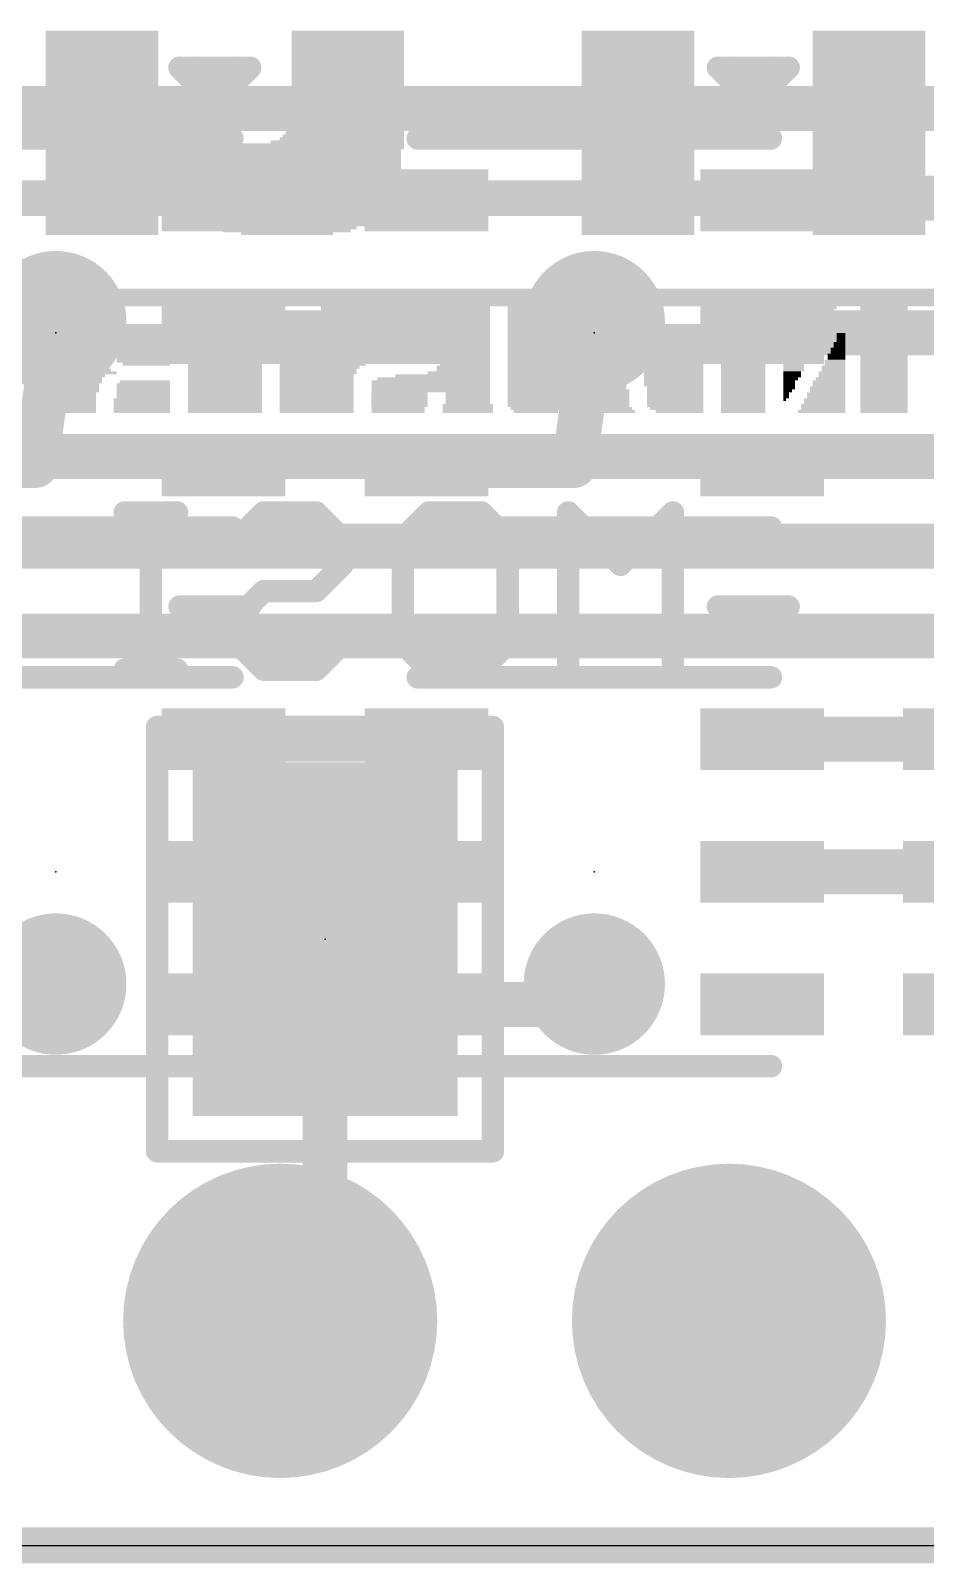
# Model space of a CAD drawing. Extents: x -6 to 62.2, y -4.9 to 32.6.
# Drawn here: x 32.88 to 37.94, y -0.1 to 8.57 of the extents above; entities that cross this region are included whole.
import ezdxf

# ---------------------------------------------------------------- set-up
doc = ezdxf.new("R2010")
doc.units = 0
for name, color, linetype in [('1', 12, 'CONTINUOUS'), ('16', 132, 'CONTINUOUS'), ('17', 110, 'CONTINUOUS'), ('18', 110, 'CONTINUOUS'), ('20', 53, 'CONTINUOUS'), ('21', 40, 'CONTINUOUS'), ('22', 6, 'CONTINUOUS'), ('23', 53, 'CONTINUOUS'), ('24', 53, 'CONTINUOUS')]:
    doc.layers.add(name, color=color, linetype=linetype)

# ---------------------------------------------------------------- blocks, each defined once
blk = doc.blocks.new('RECT')
blk.add_solid([(-0.5, -0.5), (0.5, -0.5), (-0.5, 0.5), (0.5, 0.5)])
blk = doc.blocks.new('ROUNDP')
at = {"const_width": 0.5}
blk.add_lwpolyline([(0, -0.25, 1), (0, 0.25, 1), (0, -0.25)], format="xyb", dxfattribs=at)
blk = doc.blocks.new('ROUNDV')
at = {"const_width": 0.5}
blk.add_lwpolyline([(0, -0.25, 1), (0, 0.25, 1), (0, -0.25)], format="xyb", dxfattribs=at)

msp = doc.modelspace()

# ---------------------------------------------------------------- linework, layer by layer
at = {"layer": '1'}
for points, const_width in [([(33.97, 7.608), (35.118, 7.608)], 0.254), ([(38.354, 7.62), (37.018, 7.62)], 0.254), ([(37.018, 7.62), (37.018, 7.608)], 0.254), ([(32.905, 6.108), (33.02, 6.9215)], 0.254), ([(35.953, 6.108), (36.068, 6.9215)], 0.254), ([(35.118, 6.858), (33.97, 6.858)], 0.254), ([(38.42, 6.858), (37.018, 6.858)], 0.254), ([(32.07, 6.108), (32.905, 6.108)], 0.254), ([(35.118, 6.108), (35.953, 6.108)], 0.254), ([(33.97, 4.56), (35.118, 4.56)], 0.254), ([(37.018, 4.56), (38.166, 4.56)], 0.254), ([(35.118, 3.81), (33.97, 3.81)], 0.254), ([(38.166, 3.81), (37.018, 3.81)], 0.254), ([(32.905, 3.06), (33.02, 3.175)], 0.254), ([(35.953, 3.06), (36.068, 3.175)], 0.254), ([(32.07, 3.06), (32.905, 3.06)], 0.254), ([(35.118, 3.06), (35.953, 3.06)], 0.254), ([(0, 0), (50.8, 0)], 0.2032)]:
    msp.add_lwpolyline(points, dxfattribs=dict(at, const_width=const_width))
at = {"layer": '1', "const_width": 0.127}
for points in [[(33.97, 7.6715, 1), (33.97, 7.5445)], [(35.118, 7.5445, 1), (35.118, 7.6715)], [(37.018, 7.6835, 1), (37.018, 7.5565)], [(37.0815, 7.62, 1), (36.9545, 7.62)], [(36.9545, 7.608, 1), (37.0815, 7.608)], [(33.0829, 6.9126, 1), (32.9571, 6.9304)], [(36.1309, 6.9126, 1), (36.0051, 6.9304)], [(33.97, 6.9215, 1), (33.97, 6.7945)], [(35.118, 6.7945, 1), (35.118, 6.9215)], [(37.018, 6.9215, 1), (37.018, 6.7945)], [(32.8421, 6.1169, 1), (32.9679, 6.0991)], [(32.905, 6.0445, 1), (32.905, 6.1715)], [(35.118, 6.1715, 1), (35.118, 6.0445)], [(35.8901, 6.1169, 1), (36.0159, 6.0991)], [(35.953, 6.0445, 1), (35.953, 6.1715)], [(33.97, 4.6235, 1), (33.97, 4.4965)], [(35.118, 4.4965, 1), (35.118, 4.6235)], [(37.018, 4.6235, 1), (37.018, 4.4965)], [(33.97, 3.8735, 1), (33.97, 3.7465)], [(35.118, 3.7465, 1), (35.118, 3.8735)], [(37.018, 3.8735, 1), (37.018, 3.7465)], [(33.0649, 3.1301, 1), (32.9751, 3.2199)], [(36.1129, 3.1301, 1), (36.0231, 3.2199)], [(32.8601, 3.1049, 1), (32.9499, 3.0151)], [(32.905, 2.9965, 1), (32.905, 3.1235)], [(35.118, 3.1235, 1), (35.118, 2.9965)], [(35.9081, 3.1049, 1), (35.9979, 3.0151)], [(35.953, 2.9965, 1), (35.953, 3.1235)]]:
    msp.add_lwpolyline(points, format="xyb", dxfattribs=at)
at = {"layer": '16'}
for points, const_width in [([(10.9855, 8.128), (43.815, 8.128)], 0.254), ([(29.972, 7.62), (42.926, 7.62)], 0.2032), ([(42.8625, 6.1595), (10.287, 6.1595)], 0.254), ([(41.8465, 5.6515), (10.033, 5.6515)], 0.254), ([(8.8265, 5.1435), (41.656, 5.1435)], 0.254), ([(34.544, 3.429), (34.544, 1.524)], 0.254), ([(33.02, 3.175), (33.02, 3.048)], 0.254), ([(36.068, 3.175), (36.068, 3.048)], 0.254), ([(34.544, 1.524), (34.29, 1.27)], 0.254), ([(50.8, 0), (0, 0)], 0.2032)]:
    msp.add_lwpolyline(points, dxfattribs=dict(at, const_width=const_width))
at = {"layer": '16', "const_width": 0.127}
for points in [[(34.6075, 3.429, 1), (34.4805, 3.429)], [(33.0835, 3.175, 1), (32.9565, 3.175)], [(36.1315, 3.175, 1), (36.0045, 3.175)], [(32.9565, 3.048, 1), (33.0835, 3.048)], [(36.0045, 3.048, 1), (36.1315, 3.048)], [(34.5889, 1.4791, 1), (34.4991, 1.5689)], [(34.4805, 1.524, 1), (34.6075, 1.524)], [(34.2451, 1.3149, 1), (34.3349, 1.2251)]]:
    msp.add_lwpolyline(points, format="xyb", dxfattribs=at)
at = {"layer": '20'}
msp.add_line((2.54, 0), (48.26, 0), dxfattribs=at)
at = {"layer": '21', "const_width": 0.0635}
for points in [[(33.72, 8.3898, 1), (33.72, 8.3262)], [(33.7425, 8.3805, 1), (33.6975, 8.3355)], [(33.82, 8.3898, 1), (33.82, 8.3262)], [(33.82, 8.3262, 1), (33.82, 8.3898)], [(34.02, 8.3898, 1), (34.02, 8.3262)], [(34.0425, 8.3355, 1), (33.9975, 8.3805)], [(34.1425, 8.3355, 1), (34.0975, 8.3805)], [(34.12, 8.3262, 1), (34.12, 8.3898)], [(34.12, 8.3262, 1), (34.12, 8.3898)], [(36.7905, 8.3805, 1), (36.7455, 8.3355)], [(36.768, 8.3898, 1), (36.768, 8.3262)], [(36.868, 8.3898, 1), (36.868, 8.3262)], [(36.868, 8.3262, 1), (36.868, 8.3898)], [(37.068, 8.3898, 1), (37.068, 8.3262)], [(37.0905, 8.3355, 1), (37.0455, 8.3805)], [(37.1905, 8.3355, 1), (37.1455, 8.3805)], [(37.168, 8.3262, 1), (37.168, 8.3898)], [(37.168, 8.3262, 1), (37.168, 8.3898)], [(33.8975, 8.2805, 1), (33.9425, 8.2355)], [(36.9455, 8.2805, 1), (36.9905, 8.2355)], [(33.8975, 8.1805, 1), (33.9425, 8.1355)], [(33.8975, 8.1355, 1), (33.9425, 8.1805)], [(36.9455, 8.1805, 1), (36.9905, 8.1355)], [(36.9455, 8.1355, 1), (36.9905, 8.1805)], [(34.02, 7.9263, 1), (34.02, 7.9897)], [(35.068, 7.9897, 1), (35.068, 7.9263)], [(37.068, 7.9263, 1), (37.068, 7.9897)], [(34.02, 5.7263, 1), (34.02, 5.7897)], [(35.068, 5.7897, 1), (35.068, 5.7263)], [(37.068, 5.7263, 1), (37.068, 5.7897)], [(33.7425, 5.3325, 1), (33.6975, 5.2875)], [(33.72, 5.3418, 1), (33.72, 5.2783)], [(33.82, 5.3418, 1), (33.82, 5.2783)], [(33.82, 5.2783, 1), (33.82, 5.3418)], [(34.02, 5.3418, 1), (34.02, 5.2783)], [(34.0425, 5.2875, 1), (33.9975, 5.3325)], [(34.1425, 5.2875, 1), (34.0975, 5.3325)], [(34.12, 5.2783, 1), (34.12, 5.3418)], [(34.12, 5.2783, 1), (34.12, 5.3418)], [(36.7905, 5.3325, 1), (36.7455, 5.2875)], [(36.768, 5.3418, 1), (36.768, 5.2783)], [(36.868, 5.3418, 1), (36.868, 5.2783)], [(36.868, 5.2783, 1), (36.868, 5.3418)], [(37.068, 5.3418, 1), (37.068, 5.2783)], [(37.0905, 5.2875, 1), (37.0455, 5.3325)], [(37.1905, 5.2875, 1), (37.1455, 5.3325)], [(37.168, 5.2783, 1), (37.168, 5.3418)], [(37.168, 5.2783, 1), (37.168, 5.3418)], [(33.8975, 5.2325, 1), (33.9425, 5.1875)], [(36.9455, 5.2325, 1), (36.9905, 5.1875)], [(33.8975, 5.1325, 1), (33.9425, 5.0875)], [(33.8975, 5.0875, 1), (33.9425, 5.1325)], [(36.9455, 5.1325, 1), (36.9905, 5.0875)], [(36.9455, 5.0875, 1), (36.9905, 5.1325)], [(34.02, 4.8783, 1), (34.02, 4.9417)], [(35.068, 4.9417, 1), (35.068, 4.8783)], [(37.068, 4.8783, 1), (37.068, 4.9417)], [(34.02, 2.6782, 1), (34.02, 2.7418)], [(35.068, 2.7418, 1), (35.068, 2.6782)], [(37.068, 2.6782, 1), (37.068, 2.7418)]]:
    msp.add_lwpolyline(points, format="xyb", dxfattribs=at)
at = {"layer": '21', "const_width": 0.127}
for points in [[(33.82, 8.358), (33.72, 8.358)], [(33.72, 8.358), (33.92, 8.158)], [(34.12, 8.358), (33.82, 8.358)], [(33.92, 8.158), (34.12, 8.358)], [(34.02, 8.358), (33.92, 8.258)], [(34.12, 8.358), (34.02, 8.358)], [(36.868, 8.358), (36.768, 8.358)], [(36.768, 8.358), (36.968, 8.158)], [(37.168, 8.358), (36.868, 8.358)], [(36.968, 8.158), (37.168, 8.358)], [(37.068, 8.358), (36.968, 8.258)], [(37.168, 8.358), (37.068, 8.358)], [(32.02, 7.958), (34.02, 7.958)], [(35.068, 7.958), (37.068, 7.958)], [(32.02, 5.758), (34.02, 5.758)], [(35.068, 5.758), (37.068, 5.758)], [(33.82, 5.31), (33.72, 5.31)], [(33.72, 5.31), (33.92, 5.11)], [(34.12, 5.31), (33.82, 5.31)], [(33.92, 5.11), (34.12, 5.31)], [(34.02, 5.31), (33.92, 5.21)], [(34.12, 5.31), (34.02, 5.31)], [(36.868, 5.31), (36.768, 5.31)], [(36.768, 5.31), (36.968, 5.11)], [(37.168, 5.31), (36.868, 5.31)], [(36.968, 5.11), (37.168, 5.31)], [(37.068, 5.31), (36.968, 5.21)], [(37.168, 5.31), (37.068, 5.31)], [(32.02, 4.91), (34.02, 4.91)], [(35.068, 4.91), (37.068, 4.91)], [(32.02, 2.71), (34.02, 2.71)], [(35.068, 2.71), (37.068, 2.71)]]:
    msp.add_lwpolyline(points, dxfattribs=at)
at = {"layer": '22', "const_width": 0.127}
for points in [[(33.7066, 5.8428), (33.41, 5.8428)], [(33.5583, 4.953), (33.5583, 5.8428)], [(34.0489, 5.6945), (34.1972, 5.8428)], [(34.1972, 5.8428), (34.4938, 5.8428)], [(34.4938, 5.8428), (34.6421, 5.6945)], [(34.9844, 5.6945), (35.1327, 5.8428)], [(35.1327, 5.8428), (35.4293, 5.8428)], [(35.4293, 5.8428), (35.5776, 5.6945)], [(36.2165, 5.5462), (35.9199, 5.8428)], [(35.9199, 5.8428), (35.9199, 4.953)], [(36.5131, 5.8428), (36.2165, 5.5462)], [(36.5131, 4.953), (36.5131, 5.8428)], [(34.6421, 5.6945), (34.6421, 5.5462)], [(34.9844, 5.1013), (34.9844, 5.6945)], [(35.5776, 5.6945), (35.5776, 5.1013)], [(34.6421, 5.5462), (34.4938, 5.3979)], [(34.1972, 5.3979), (34.0489, 5.2496)], [(34.4938, 5.3979), (34.1972, 5.3979)], [(34.0489, 5.2496), (34.0489, 5.1013)], [(34.0489, 5.1013), (34.1972, 4.953)], [(34.4938, 4.953), (34.6421, 5.1013)], [(35.1327, 4.953), (34.9844, 5.1013)], [(35.5776, 5.1013), (35.4293, 4.953)], [(33.7066, 4.953), (33.41, 4.953)], [(34.1972, 4.953), (34.4938, 4.953)], [(35.4293, 4.953), (35.1327, 4.953)], [(35.494, 4.629), (33.594, 4.629)], [(33.594, 4.629), (33.594, 2.229)], [(35.494, 2.229), (35.494, 4.629)], [(33.594, 2.229), (35.494, 2.229)]]:
    msp.add_lwpolyline(points, dxfattribs=at)
at = {"layer": '22', "const_width": 0.0635}
for points in [[(33.41, 5.8745, 1), (33.41, 5.811)], [(33.59, 5.8428, 1), (33.5265, 5.8428)], [(33.7066, 5.811, 1), (33.7066, 5.8745)], [(34.1972, 5.8745, 1), (34.1972, 5.811)], [(34.2197, 5.8203, 1), (34.1748, 5.8652)], [(34.5162, 5.8652, 1), (34.4713, 5.8203)], [(34.4938, 5.811, 1), (34.4938, 5.8745)], [(35.1327, 5.8745, 1), (35.1327, 5.811)], [(35.1552, 5.8203, 1), (35.1103, 5.8652)], [(35.4518, 5.8652, 1), (35.4069, 5.8203)], [(35.4293, 5.811, 1), (35.4293, 5.8745)], [(35.9517, 5.8428, 1), (35.8882, 5.8428)], [(35.9424, 5.8652, 1), (35.8975, 5.8203)], [(36.5449, 5.8428, 1), (36.4814, 5.8428)], [(36.5356, 5.8203, 1), (36.4907, 5.8652)], [(34.0265, 5.7169, 1), (34.0714, 5.672)], [(34.6738, 5.6945, 1), (34.6103, 5.6945)], [(34.6196, 5.672, 1), (34.6645, 5.7169)], [(35.0162, 5.6945, 1), (34.9527, 5.6945)], [(34.962, 5.7169, 1), (35.0069, 5.672)], [(35.6094, 5.6945, 1), (35.5459, 5.6945)], [(35.5551, 5.672, 1), (35.6001, 5.7169)], [(34.6103, 5.5462, 1), (34.6738, 5.5462)], [(34.6645, 5.5237, 1), (34.6196, 5.5686)], [(36.1941, 5.5686, 1), (36.239, 5.5237)], [(36.1941, 5.5237, 1), (36.239, 5.5686)], [(34.1972, 5.4296, 1), (34.1972, 5.3661)], [(34.2197, 5.3754, 1), (34.1748, 5.4203)], [(34.4713, 5.4203, 1), (34.5162, 5.3754)], [(34.4938, 5.3661, 1), (34.4938, 5.4296)], [(34.0807, 5.2496, 1), (34.0172, 5.2496)], [(34.0265, 5.272, 1), (34.0714, 5.2271)], [(34.0714, 5.1237, 1), (34.0265, 5.0788)], [(34.0172, 5.1013, 1), (34.0807, 5.1013)], [(34.6645, 5.0788, 1), (34.6196, 5.1237)], [(34.9527, 5.1013, 1), (35.0162, 5.1013)], [(35.0069, 5.1237, 1), (34.962, 5.0788)], [(35.5459, 5.1013, 1), (35.6094, 5.1013)], [(35.6001, 5.0788, 1), (35.5551, 5.1237)], [(33.41, 4.9848, 1), (33.41, 4.9213)], [(33.5265, 4.953, 1), (33.59, 4.953)], [(33.7066, 4.9213, 1), (33.7066, 4.9848)], [(34.1972, 4.9848, 1), (34.1972, 4.9213)], [(34.1748, 4.9305, 1), (34.2197, 4.9755)], [(34.4713, 4.9755, 1), (34.5162, 4.9305)], [(34.4938, 4.9213, 1), (34.4938, 4.9848)], [(35.1327, 4.9848, 1), (35.1327, 4.9213)], [(35.1103, 4.9305, 1), (35.1552, 4.9755)], [(35.4069, 4.9755, 1), (35.4518, 4.9305)], [(35.4293, 4.9213, 1), (35.4293, 4.9848)], [(35.8882, 4.953, 1), (35.9517, 4.953)], [(36.4814, 4.953, 1), (36.5449, 4.953)], [(33.6258, 4.629, 1), (33.5622, 4.629)], [(33.594, 4.6608, 1), (33.594, 4.5973)], [(35.5258, 4.629, 1), (35.4622, 4.629)], [(35.494, 4.5973, 1), (35.494, 4.6608)], [(33.5622, 2.229, 1), (33.6258, 2.229)], [(33.594, 2.2608, 1), (33.594, 2.1972)], [(35.4622, 2.229, 1), (35.5258, 2.229)], [(35.494, 2.1972, 1), (35.494, 2.2608)]]:
    msp.add_lwpolyline(points, format="xyb", dxfattribs=at)
at = {"layer": '23'}
for p in [(33.02, 6.858), (36.068, 6.858), (33.02, 3.81), (36.068, 3.81)]:
    msp.add_point(p, dxfattribs=at)
at = {"layer": '24'}
msp.add_point((34.544, 3.429), dxfattribs=at)

# ---------------------------------------------------------------- block references
at = {"layer": '1', "xscale": 0.7, "yscale": 0.35}
for p in [(33.97, 7.608), (35.118, 7.608), (37.018, 7.608), (33.97, 6.858), (35.118, 6.858), (37.018, 6.858), (33.97, 6.108), (35.118, 6.108), (37.018, 6.108), (33.97, 4.56), (35.118, 4.56), (37.018, 4.56), (38.166, 4.56), (33.97, 3.81), (35.118, 3.81), (37.018, 3.81), (38.166, 3.81), (33.97, 3.06), (35.118, 3.06), (37.018, 3.06), (38.166, 3.06)]:
    msp.add_blockref('RECT', p, dxfattribs=at)
at = {"layer": '16', "xscale": 1.5, "yscale": 2}
msp.add_blockref('RECT', (34.544, 3.429), dxfattribs=at)
at = {"layer": '17', "xscale": 1.778, "yscale": 1.778}
for p in [(34.29, 1.27), (34.29, 1.27), (36.83, 1.27), (36.83, 1.27)]:
    msp.add_blockref('ROUNDP', p, dxfattribs=at)
at = {"layer": '18', "xscale": 0.8001, "yscale": 0.8001}
for p in [(33.02, 6.9215), (33.02, 6.9215), (36.068, 6.9215), (36.068, 6.9215), (33.02, 3.175), (33.02, 3.175), (36.068, 3.175), (36.068, 3.175)]:
    msp.add_blockref('ROUNDV', p, dxfattribs=at)
at = {"layer": '22', "rotation": 180}
for p, xscale, yscale in [((33.2814, 8.5593), 0.6371, 0.0168), ((33.2814, 8.5425), 0.6371, 0.0168), ((33.2814, 8.5258), 0.6371, 0.0167), ((33.2814, 8.509), 0.6371, 0.0168), ((33.2814, 8.4923), 0.6371, 0.0167), ((34.6728, 8.5593), 0.637, 0.0168), ((34.6728, 8.5425), 0.637, 0.0168), ((34.6728, 8.5258), 0.637, 0.0167), ((34.6728, 8.509), 0.637, 0.0168), ((34.6728, 8.4923), 0.637, 0.0167), ((36.3157, 8.5593), 0.6371, 0.0168), ((36.3157, 8.5425), 0.6371, 0.0168), ((36.3157, 8.5258), 0.6371, 0.0167), ((36.3157, 8.509), 0.6371, 0.0168), ((36.3157, 8.4923), 0.6371, 0.0167), ((37.6232, 8.5593), 0.6371, 0.0168), ((37.6232, 8.5425), 0.6371, 0.0168), ((37.6232, 8.5258), 0.6371, 0.0167), ((37.6232, 8.509), 0.6371, 0.0168), ((37.6232, 8.4923), 0.6371, 0.0167), ((33.2814, 8.4755), 0.6371, 0.0168), ((33.2814, 8.4587), 0.6371, 0.0168), ((33.2814, 8.442), 0.6371, 0.0167), ((33.2814, 8.4252), 0.6371, 0.0168), ((33.2814, 8.4084), 0.6371, 0.0168), ((34.6728, 8.4755), 0.637, 0.0168), ((34.6728, 8.4587), 0.637, 0.0168), ((34.6728, 8.442), 0.637, 0.0167), ((34.6728, 8.4252), 0.637, 0.0168), ((34.6728, 8.4084), 0.637, 0.0168), ((36.3157, 8.4755), 0.6371, 0.0168), ((36.3157, 8.4587), 0.6371, 0.0168), ((36.3157, 8.442), 0.6371, 0.0167), ((36.3157, 8.4252), 0.6371, 0.0168), ((36.3157, 8.4084), 0.6371, 0.0168), ((37.6232, 8.4755), 0.6371, 0.0168), ((37.6232, 8.4587), 0.6371, 0.0168), ((37.6232, 8.442), 0.6371, 0.0167), ((37.6232, 8.4252), 0.6371, 0.0168), ((37.6232, 8.4084), 0.6371, 0.0168), ((33.2814, 8.3917), 0.6371, 0.0167), ((33.2814, 8.3749), 0.6371, 0.0168), ((33.2814, 8.3581), 0.6371, 0.0168), ((33.2814, 8.3414), 0.6371, 0.0167), ((33.2814, 8.3246), 0.6371, 0.0168), ((34.6728, 8.3917), 0.637, 0.0167), ((34.6728, 8.3749), 0.637, 0.0168), ((34.6728, 8.3581), 0.637, 0.0168), ((34.6728, 8.3414), 0.637, 0.0167), ((34.6728, 8.3246), 0.637, 0.0168), ((36.3157, 8.3917), 0.6371, 0.0167), ((36.3157, 8.3749), 0.6371, 0.0168), ((36.3157, 8.3581), 0.6371, 0.0168), ((36.3157, 8.3414), 0.6371, 0.0167), ((36.3157, 8.3246), 0.6371, 0.0168), ((37.6232, 8.3917), 0.6371, 0.0167), ((37.6232, 8.3749), 0.6371, 0.0168), ((37.6232, 8.3581), 0.6371, 0.0168), ((37.6232, 8.3414), 0.6371, 0.0167), ((37.6232, 8.3246), 0.6371, 0.0168), ((33.2814, 8.3079), 0.6371, 0.0167), ((33.2814, 8.2911), 0.6371, 0.0168), ((33.2814, 8.2743), 0.6371, 0.0168), ((33.2814, 8.2576), 0.6371, 0.0167), ((33.2814, 8.2408), 0.6371, 0.0168), ((34.6728, 8.3079), 0.637, 0.0167), ((34.6728, 8.2911), 0.637, 0.0168), ((34.6728, 8.2743), 0.637, 0.0168), ((34.6728, 8.2576), 0.637, 0.0167), ((34.6728, 8.2408), 0.637, 0.0168), ((36.3157, 8.3079), 0.6371, 0.0167), ((36.3157, 8.2911), 0.6371, 0.0168), ((36.3157, 8.2743), 0.6371, 0.0168), ((36.3157, 8.2576), 0.6371, 0.0167), ((36.3157, 8.2408), 0.6371, 0.0168), ((37.6232, 8.3079), 0.6371, 0.0167), ((37.6232, 8.2911), 0.6371, 0.0168), ((37.6232, 8.2743), 0.6371, 0.0168), ((37.6232, 8.2576), 0.6371, 0.0167), ((37.6232, 8.2408), 0.6371, 0.0168), ((33.2814, 8.224), 0.6371, 0.0168), ((33.2814, 8.2073), 0.6371, 0.0167), ((33.2814, 8.1905), 0.6371, 0.0168), ((33.2814, 8.1737), 0.6371, 0.0168), ((33.2814, 8.157), 0.6371, 0.0167), ((34.6728, 8.224), 0.637, 0.0168), ((34.6728, 8.2073), 0.637, 0.0167), ((34.6728, 8.1905), 0.637, 0.0168), ((34.6728, 8.1737), 0.637, 0.0168), ((34.6728, 8.157), 0.637, 0.0167), ((36.3157, 8.224), 0.6371, 0.0168), ((36.3157, 8.2073), 0.6371, 0.0167), ((36.3157, 8.1905), 0.6371, 0.0168), ((36.3157, 8.1737), 0.6371, 0.0168), ((36.3157, 8.157), 0.6371, 0.0167), ((37.6232, 8.224), 0.6371, 0.0168), ((37.6232, 8.2073), 0.6371, 0.0167), ((37.6232, 8.1905), 0.6371, 0.0168), ((37.6232, 8.1737), 0.6371, 0.0168), ((37.6232, 8.157), 0.6371, 0.0167), ((33.2814, 8.1402), 0.6371, 0.0168), ((33.2814, 8.1234), 0.6371, 0.0168), ((33.2814, 8.1067), 0.6371, 0.0167), ((33.2814, 8.0899), 0.6371, 0.0168), ((33.2814, 8.0732), 0.6371, 0.0167), ((33.2814, 8.0564), 0.6371, 0.0168), ((34.6644, 8.0899), 0.6538, 0.0168), ((34.6644, 8.0732), 0.6538, 0.0167), ((34.6644, 8.0564), 0.6538, 0.0168), ((34.6728, 8.1402), 0.637, 0.0168), ((34.6728, 8.1234), 0.637, 0.0168), ((34.6728, 8.1067), 0.637, 0.0167), ((36.3157, 8.1402), 0.6371, 0.0168), ((36.3157, 8.1234), 0.6371, 0.0168), ((36.3157, 8.1067), 0.6371, 0.0167), ((36.3157, 8.0899), 0.6371, 0.0168), ((36.3157, 8.0732), 0.6371, 0.0167), ((36.3157, 8.0564), 0.6371, 0.0168), ((37.6232, 8.1402), 0.6371, 0.0168), ((37.6232, 8.1234), 0.6371, 0.0168), ((37.6232, 8.1067), 0.6371, 0.0167), ((37.6232, 8.0899), 0.6371, 0.0168), ((37.6232, 8.0732), 0.6371, 0.0167), ((37.6232, 8.0564), 0.6371, 0.0168), ((33.3148, 7.9893), 0.7041, 0.0168), ((33.2814, 8.0396), 0.6371, 0.0168), ((33.2814, 8.0229), 0.6371, 0.0167), ((33.2897, 8.0061), 0.6538, 0.0168), ((33.3317, 7.9726), 0.7377, 0.0167), ((34.6476, 7.9726), 0.6873, 0.0167), ((34.656, 8.0061), 0.6706, 0.0168), ((34.656, 7.9893), 0.6706, 0.0168), ((34.6644, 8.0396), 0.6538, 0.0168), ((34.6644, 8.0229), 0.6538, 0.0167), ((36.3157, 8.0396), 0.6371, 0.0168), ((36.3157, 8.0229), 0.6371, 0.0167), ((36.3157, 8.0061), 0.6371, 0.0168), ((36.3157, 7.9893), 0.6371, 0.0168), ((36.3157, 7.9726), 0.6371, 0.0167), ((37.6232, 8.0396), 0.6371, 0.0168), ((37.6232, 8.0229), 0.6371, 0.0167), ((37.6232, 8.0061), 0.6371, 0.0168), ((37.6232, 7.9893), 0.6371, 0.0168), ((37.6232, 7.9726), 0.6371, 0.0167), ((33.3651, 7.9558), 0.8047, 0.0168), ((33.977, 7.9223), 2.0285, 0.0167), ((33.977, 7.9055), 2.0285, 0.0168), ((33.3987, 7.939), 0.8718, 0.0168), ((33.9687, 7.8888), 2.0117, 0.0167), ((34.6141, 7.939), 0.7544, 0.0168), ((34.6393, 7.9558), 0.7041, 0.0168), ((36.3157, 7.9558), 0.6371, 0.0168), ((36.3157, 7.939), 0.6371, 0.0168), ((36.3157, 7.9223), 0.6371, 0.0167), ((36.3157, 7.9055), 0.6371, 0.0168), ((36.3157, 7.8888), 0.6371, 0.0167), ((37.6232, 7.9558), 0.6371, 0.0168), ((37.6232, 7.939), 0.6371, 0.0168), ((37.6232, 7.9223), 0.6371, 0.0167), ((37.6232, 7.9055), 0.6371, 0.0168), ((37.6232, 7.8888), 0.6371, 0.0167), ((33.9687, 7.872), 2.0117, 0.0168), ((33.9687, 7.8552), 2.0117, 0.0168), ((33.9687, 7.8385), 2.0117, 0.0167), ((33.9687, 7.8217), 2.0117, 0.0168), ((33.9687, 7.8049), 2.0117, 0.0168), ((36.3157, 7.872), 0.6371, 0.0168), ((36.3157, 7.8552), 0.6371, 0.0168), ((36.3157, 7.8385), 0.6371, 0.0167), ((36.3157, 7.8217), 0.6371, 0.0168), ((36.3157, 7.8049), 0.6371, 0.0168), ((37.6232, 7.872), 0.6371, 0.0168), ((37.6232, 7.8552), 0.6371, 0.0168), ((37.6232, 7.8385), 0.6371, 0.0167), ((37.6232, 7.8217), 0.6371, 0.0168), ((37.6232, 7.8049), 0.6371, 0.0168), ((33.9687, 7.7882), 2.0117, 0.0167), ((33.9687, 7.7714), 2.0117, 0.0168), ((33.9687, 7.7546), 2.0117, 0.0168), ((33.9603, 7.7379), 1.995, 0.0167), ((33.9603, 7.7211), 1.995, 0.0168), ((36.3157, 7.7882), 0.6371, 0.0167), ((36.3157, 7.7714), 0.6371, 0.0168), ((36.3157, 7.7546), 0.6371, 0.0168), ((36.3157, 7.7379), 0.6371, 0.0167), ((36.3157, 7.7211), 0.6371, 0.0168), ((37.6232, 7.7882), 0.6371, 0.0167), ((37.6232, 7.7714), 0.6371, 0.0168), ((37.6232, 7.7546), 0.6371, 0.0168), ((37.6232, 7.7379), 0.6371, 0.0167), ((37.6232, 7.7211), 0.6371, 0.0168), ((33.9603, 7.7043), 1.995, 0.0168), ((33.2814, 7.6876), 0.6371, 0.0167), ((33.2814, 7.6708), 0.6371, 0.0168), ((33.2814, 7.6541), 0.6371, 0.0167), ((33.2814, 7.6373), 0.6371, 0.0168), ((34.2872, 7.6876), 1.3412, 0.0167), ((34.2872, 7.6708), 1.3076, 0.0168), ((34.2955, 7.6373), 1.2573, 0.0168), ((34.304, 7.6541), 1.2741, 0.0167), ((36.3157, 7.7043), 0.6371, 0.0168), ((36.3157, 7.6876), 0.6371, 0.0167), ((36.3157, 7.6708), 0.6371, 0.0168), ((36.3157, 7.6541), 0.6371, 0.0167), ((36.3157, 7.6373), 0.6371, 0.0168), ((37.6232, 7.7043), 0.6371, 0.0168), ((37.6232, 7.6876), 0.6371, 0.0167), ((37.6232, 7.6708), 0.6371, 0.0168), ((37.6232, 7.6541), 0.6371, 0.0167), ((37.6232, 7.6373), 0.6371, 0.0168), ((33.2814, 7.6205), 0.6371, 0.0168), ((33.2814, 7.6038), 0.6371, 0.0167), ((33.2814, 7.587), 0.6371, 0.0168), ((33.2814, 7.5702), 0.6371, 0.0168), ((33.2814, 7.5535), 0.6371, 0.0167), ((33.2814, 7.5367), 0.6371, 0.0168), ((34.3124, 7.6205), 1.2237, 0.0168), ((34.3124, 7.6038), 1.1903, 0.0167), ((34.3208, 7.587), 1.1735, 0.0168), ((34.3291, 7.5702), 1.1232, 0.0168), ((34.3291, 7.5535), 1.0896, 0.0167), ((34.3291, 7.5367), 1.0562, 0.0168), ((36.3157, 7.6205), 0.6371, 0.0168), ((36.3157, 7.6038), 0.6371, 0.0167), ((36.3157, 7.587), 0.6371, 0.0168), ((36.3157, 7.5702), 0.6371, 0.0168), ((36.3157, 7.5535), 0.6371, 0.0167), ((36.3157, 7.5367), 0.6371, 0.0168), ((37.6232, 7.6205), 0.6371, 0.0168), ((37.6232, 7.6038), 0.6371, 0.0167), ((37.6232, 7.587), 0.6371, 0.0168), ((37.6232, 7.5702), 0.6371, 0.0168), ((37.6232, 7.5535), 0.6371, 0.0167), ((37.6232, 7.5367), 0.6371, 0.0168), ((33.2814, 7.5199), 0.6371, 0.0168), ((33.2814, 7.5032), 0.6371, 0.0167), ((33.2814, 7.4864), 0.6371, 0.0168), ((33.2814, 7.4697), 0.6371, 0.0167), ((33.2814, 7.4529), 0.6371, 0.0168), ((34.3291, 7.5199), 1.0226, 0.0168), ((34.3375, 7.5032), 0.9724, 0.0167), ((34.3375, 7.4864), 0.9388, 0.0168), ((34.3375, 7.4697), 0.8718, 0.0167), ((34.3375, 7.4529), 0.7712, 0.0168), ((36.3157, 7.5199), 0.6371, 0.0168), ((36.3157, 7.5032), 0.6371, 0.0167), ((36.3157, 7.4864), 0.6371, 0.0168), ((36.3157, 7.4697), 0.6371, 0.0167), ((36.3157, 7.4529), 0.6371, 0.0168), ((37.6232, 7.5199), 0.6371, 0.0168), ((37.6232, 7.5032), 0.6371, 0.0167), ((37.6232, 7.4864), 0.6371, 0.0168), ((37.6232, 7.4697), 0.6371, 0.0167), ((37.6232, 7.4529), 0.6371, 0.0168), ((33.2814, 7.4361), 0.6371, 0.0168), ((33.2814, 7.4194), 0.6371, 0.0167), ((34.3291, 7.4361), 0.7208, 0.0168), ((34.3291, 7.4194), 0.5197, 0.0167), ((36.3157, 7.4361), 0.6371, 0.0168), ((36.3157, 7.4194), 0.6371, 0.0167), ((37.6232, 7.4361), 0.6371, 0.0168), ((37.6232, 7.4194), 0.6371, 0.0167), ((37.7825, 7.1008), 13.998, 0.0168), ((37.7825, 7.0841), 13.998, 0.0167), ((37.7825, 7.0673), 13.998, 0.0168), ((37.7825, 7.0506), 13.998, 0.0167), ((37.7825, 7.0338), 13.998, 0.0168), ((37.7825, 7.017), 13.998, 0.0168), ((33.1556, 7.0003), 0.3856, 0.0167), ((33.1305, 6.9667), 0.3353, 0.0168), ((33.1221, 6.95), 0.3186, 0.0167), ((33.1221, 6.9332), 0.3186, 0.0168), ((33.1389, 6.9835), 0.3521, 0.0168), ((33.8681, 7.0003), 0.2012, 0.0167), ((33.8681, 6.9835), 0.2012, 0.0168), ((33.8681, 6.9667), 0.2012, 0.0168), ((33.8681, 6.95), 0.2012, 0.0167), ((33.8681, 6.9332), 0.2012, 0.0168), ((34.6644, 7.0003), 0.285, 0.0167), ((34.6476, 6.9835), 0.2515, 0.0168), ((34.6393, 6.9667), 0.2347, 0.0168), ((34.6309, 6.95), 0.2179, 0.0167), ((34.6225, 6.9332), 0.2012, 0.0168), ((35.293, 7.0003), 0.3688, 0.0167), ((35.3098, 6.9835), 0.3352, 0.0168), ((35.3266, 6.9667), 0.3017, 0.0168), ((35.3349, 6.95), 0.2849, 0.0167), ((35.3349, 6.9332), 0.2849, 0.0168), ((35.7373, 7.0003), 0.3185, 0.0167), ((35.7373, 6.9835), 0.3185, 0.0168), ((35.7373, 6.9667), 0.3185, 0.0168), ((35.7373, 6.95), 0.3185, 0.0167), ((35.7373, 6.9332), 0.3185, 0.0168), ((36.2151, 7.0003), 0.4359, 0.0167), ((36.1899, 6.9835), 0.3856, 0.0168), ((36.1731, 6.9667), 0.3521, 0.0168), ((36.1564, 6.95), 0.3185, 0.0167), ((36.148, 6.9332), 0.3018, 0.0168), ((36.9108, 7.0003), 0.2515, 0.0167), ((36.9108, 6.9835), 0.2515, 0.0168), ((36.9108, 6.9667), 0.2515, 0.0168), ((36.9108, 6.95), 0.2515, 0.0167), ((36.9108, 6.9332), 0.2515, 0.0168), ((37.288, 7.0003), 0.3017, 0.0167), ((37.2796, 6.9835), 0.285, 0.0168), ((37.2796, 6.9667), 0.285, 0.0168), ((37.2712, 6.95), 0.2682, 0.0167), ((37.2712, 6.9332), 0.2682, 0.0168), ((37.7071, 7.0003), 0.2683, 0.0167), ((37.7071, 6.9835), 0.2683, 0.0168), ((37.7071, 6.9667), 0.2683, 0.0168), ((37.7071, 6.95), 0.2683, 0.0167), ((37.7071, 6.9332), 0.2683, 0.0168), ((33.1137, 6.9164), 0.3018, 0.0168), ((33.1053, 6.8997), 0.285, 0.0167), ((33.1053, 6.8829), 0.285, 0.0168), ((33.1053, 6.8661), 0.285, 0.0168), ((33.1053, 6.8494), 0.285, 0.0167), ((33.5076, 6.8661), 0.3185, 0.0168), ((33.5076, 6.8494), 0.3185, 0.0167), ((33.516, 6.8997), 0.3017, 0.0167), ((33.516, 6.8829), 0.3017, 0.0168), ((33.977, 6.8997), 0.4191, 0.0167), ((33.977, 6.8829), 0.4191, 0.0168), ((33.977, 6.8661), 0.4191, 0.0168), ((33.977, 6.8494), 0.4191, 0.0167), ((33.8681, 6.9164), 0.2012, 0.0168), ((34.5052, 6.8997), 0.4359, 0.0167), ((34.5052, 6.8829), 0.4359, 0.0168), ((34.5052, 6.8661), 0.4359, 0.0168), ((34.5052, 6.8494), 0.4359, 0.0167), ((34.6225, 6.9164), 0.2012, 0.0168), ((34.9661, 6.8997), 0.2849, 0.0167), ((34.9661, 6.8829), 0.2849, 0.0168), ((34.9661, 6.8661), 0.2849, 0.0168), ((34.9661, 6.8494), 0.2849, 0.0167), ((35.3433, 6.9164), 0.2682, 0.0168), ((35.3433, 6.8997), 0.2682, 0.0167), ((35.3433, 6.8829), 0.2682, 0.0168), ((35.3433, 6.8661), 0.2682, 0.0168), ((35.3433, 6.8494), 0.2682, 0.0167), ((35.7373, 6.9164), 0.3185, 0.0168), ((35.7373, 6.8997), 0.3185, 0.0167), ((35.7373, 6.8829), 0.3185, 0.0168), ((35.7373, 6.8661), 0.3185, 0.0168), ((35.7373, 6.8494), 0.3185, 0.0167), ((36.148, 6.9164), 0.3018, 0.0168), ((36.1396, 6.8997), 0.285, 0.0167), ((36.1396, 6.8829), 0.285, 0.0168), ((36.1313, 6.8661), 0.2683, 0.0168), ((36.1313, 6.8494), 0.2683, 0.0167), ((36.5252, 6.8661), 0.3186, 0.0168), ((36.5252, 6.8494), 0.3186, 0.0167), ((36.5336, 6.8829), 0.3018, 0.0168), ((36.542, 6.8997), 0.285, 0.0167), ((36.9108, 6.9164), 0.2515, 0.0168), ((36.9108, 6.8997), 0.2515, 0.0167), ((36.9108, 6.8829), 0.2515, 0.0168), ((36.9108, 6.8661), 0.2515, 0.0168), ((36.9108, 6.8494), 0.2515, 0.0167), ((37.2544, 6.8997), 0.2347, 0.0167), ((37.2544, 6.8829), 0.2347, 0.0168), ((37.2544, 6.8661), 0.2347, 0.0168), ((37.2628, 6.9164), 0.2514, 0.0168), ((37.2461, 6.8494), 0.2179, 0.0167), ((37.464, 6.8494), 0.0503, 0.0167), ((37.7071, 6.9164), 0.2683, 0.0168), ((37.7071, 6.8997), 0.2683, 0.0167), ((37.7071, 6.8829), 0.2683, 0.0168), ((37.7071, 6.8661), 0.2683, 0.0168), ((37.7071, 6.8494), 0.2683, 0.0167), ((33.1053, 6.8326), 0.285, 0.0168), ((33.1053, 6.8159), 0.285, 0.0167), ((33.1053, 6.7991), 0.285, 0.0168), ((33.1053, 6.7823), 0.285, 0.0168), ((33.1053, 6.7656), 0.285, 0.0167), ((33.5076, 6.8326), 0.3185, 0.0168), ((33.5076, 6.8159), 0.3185, 0.0167), ((33.5076, 6.7991), 0.3185, 0.0168), ((33.5076, 6.7823), 0.3185, 0.0168), ((33.5076, 6.7656), 0.3185, 0.0167), ((33.977, 6.8326), 0.4191, 0.0168), ((33.977, 6.8159), 0.4191, 0.0167), ((33.977, 6.7991), 0.4191, 0.0168), ((33.977, 6.7823), 0.4191, 0.0168), ((33.977, 6.7656), 0.4191, 0.0167), ((34.6979, 6.7991), 0.8214, 0.0168), ((34.6979, 6.7823), 0.8214, 0.0168), ((34.6979, 6.7656), 0.8214, 0.0167), ((34.5052, 6.8326), 0.4359, 0.0168), ((34.5052, 6.8159), 0.4359, 0.0167), ((34.9578, 6.8159), 0.3017, 0.0167), ((34.9661, 6.8326), 0.2849, 0.0168), ((35.3433, 6.8326), 0.2682, 0.0168), ((35.3433, 6.8159), 0.2682, 0.0167), ((35.3433, 6.7991), 0.2682, 0.0168), ((35.3433, 6.7823), 0.2682, 0.0168), ((35.3433, 6.7656), 0.2682, 0.0167), ((35.7373, 6.8326), 0.3185, 0.0168), ((35.7373, 6.8159), 0.3185, 0.0167), ((35.7373, 6.7991), 0.3185, 0.0168), ((35.7373, 6.7823), 0.3185, 0.0168), ((35.7373, 6.7656), 0.3185, 0.0167), ((36.1228, 6.7656), 0.2515, 0.0167), ((36.1313, 6.8326), 0.2683, 0.0168), ((36.1313, 6.8159), 0.2683, 0.0167), ((36.1313, 6.7991), 0.2683, 0.0168), ((36.1313, 6.7823), 0.2683, 0.0168), ((36.5252, 6.8326), 0.3186, 0.0168), ((36.5252, 6.8159), 0.3186, 0.0167), ((36.5252, 6.7991), 0.3186, 0.0168), ((36.5252, 6.7823), 0.3186, 0.0168), ((36.5252, 6.7656), 0.3186, 0.0167), ((36.9108, 6.8326), 0.2515, 0.0168), ((36.9108, 6.8159), 0.2515, 0.0167), ((36.9108, 6.7991), 0.2515, 0.0168), ((36.9108, 6.7823), 0.2515, 0.0168), ((36.9108, 6.7656), 0.2515, 0.0167), ((37.2377, 6.8326), 0.2012, 0.0168), ((37.2377, 6.8159), 0.2012, 0.0167), ((37.2293, 6.7991), 0.1844, 0.0168), ((37.2293, 6.7823), 0.1844, 0.0168), ((37.2209, 6.7656), 0.1676, 0.0167), ((37.4472, 6.7656), 0.0838, 0.0167), ((37.4556, 6.7991), 0.067, 0.0168), ((37.4556, 6.7823), 0.067, 0.0168), ((37.464, 6.8326), 0.0503, 0.0168), ((37.464, 6.8159), 0.0503, 0.0167), ((37.7071, 6.8326), 0.2683, 0.0168), ((37.7071, 6.8159), 0.2683, 0.0167), ((37.7071, 6.7991), 0.2683, 0.0168), ((37.7071, 6.7823), 0.2683, 0.0168), ((37.7071, 6.7656), 0.2683, 0.0167), ((33.1053, 6.7488), 0.285, 0.0168), ((33.1053, 6.732), 0.285, 0.0168), ((33.1137, 6.7153), 0.3018, 0.0167), ((33.1137, 6.6985), 0.3018, 0.0168), ((33.1221, 6.6817), 0.3186, 0.0168), ((33.5076, 6.7488), 0.3185, 0.0168), ((33.5076, 6.732), 0.3185, 0.0168), ((33.516, 6.7153), 0.3017, 0.0167), ((33.516, 6.6985), 0.3017, 0.0168), ((33.5328, 6.6817), 0.2682, 0.0168), ((33.977, 6.7488), 0.4191, 0.0168), ((33.977, 6.732), 0.4191, 0.0168), ((33.977, 6.7153), 0.4191, 0.0167), ((33.977, 6.6985), 0.4191, 0.0168), ((33.977, 6.6817), 0.4191, 0.0168), ((34.6979, 6.7488), 0.8214, 0.0168), ((34.6979, 6.732), 0.8214, 0.0168), ((34.656, 6.7153), 0.7376, 0.0167), ((34.6057, 6.6985), 0.637, 0.0168), ((34.5303, 6.6817), 0.4862, 0.0168), ((35.3349, 6.6817), 0.2849, 0.0168), ((35.3433, 6.7488), 0.2682, 0.0168), ((35.3433, 6.732), 0.2682, 0.0168), ((35.3433, 6.7153), 0.2682, 0.0167), ((35.3433, 6.6985), 0.2682, 0.0168), ((35.7373, 6.7488), 0.3185, 0.0168), ((35.7373, 6.732), 0.3185, 0.0168), ((35.7373, 6.7153), 0.3185, 0.0167), ((35.7373, 6.6985), 0.3185, 0.0168), ((35.7373, 6.6817), 0.3185, 0.0168), ((36.1228, 6.7488), 0.2515, 0.0168), ((36.1228, 6.732), 0.2515, 0.0168), ((36.1228, 6.7153), 0.2515, 0.0167), ((36.1228, 6.6985), 0.2515, 0.0168), ((36.1228, 6.6817), 0.2515, 0.0168), ((36.5169, 6.732), 0.3353, 0.0168), ((36.5169, 6.7153), 0.3353, 0.0167), ((36.5169, 6.6985), 0.3353, 0.0168), ((36.5169, 6.6817), 0.3353, 0.0168), ((36.5252, 6.7488), 0.3186, 0.0168), ((36.9108, 6.7488), 0.2515, 0.0168), ((36.9108, 6.732), 0.2515, 0.0168), ((36.9108, 6.7153), 0.2515, 0.0167), ((36.9108, 6.6985), 0.2515, 0.0168), ((36.9108, 6.6817), 0.2515, 0.0168), ((37.2041, 6.6985), 0.1341, 0.0168), ((37.2209, 6.7488), 0.1676, 0.0168), ((37.1958, 6.6817), 0.1173, 0.0168), ((37.2126, 6.732), 0.1509, 0.0168), ((37.2126, 6.7153), 0.1509, 0.0167), ((37.4305, 6.6985), 0.1173, 0.0168), ((37.4305, 6.6817), 0.1173, 0.0168), ((37.4388, 6.732), 0.1006, 0.0168), ((37.4388, 6.7153), 0.1006, 0.0167), ((37.4472, 6.7488), 0.0838, 0.0168), ((37.7071, 6.7488), 0.2683, 0.0168), ((37.7071, 6.732), 0.2683, 0.0168), ((37.7071, 6.7153), 0.2683, 0.0167), ((37.7071, 6.6985), 0.2683, 0.0168), ((37.7071, 6.6817), 0.2683, 0.0168), ((33.1472, 6.6482), 0.3689, 0.0168), ((33.1305, 6.665), 0.3353, 0.0167), ((33.164, 6.6315), 0.4024, 0.0167), ((33.1305, 6.6147), 0.3353, 0.0168), ((33.1221, 6.5979), 0.3186, 0.0168), ((33.1221, 6.5812), 0.3186, 0.0167), ((33.5244, 6.5812), 0.285, 0.0167), ((33.977, 6.665), 0.4191, 0.0167), ((33.977, 6.6482), 0.4191, 0.0168), ((33.977, 6.6315), 0.4191, 0.0167), ((33.977, 6.6147), 0.4191, 0.0168), ((33.977, 6.5979), 0.4191, 0.0168), ((33.977, 6.5812), 0.4191, 0.0167), ((34.4967, 6.6147), 0.4191, 0.0168), ((34.4967, 6.5979), 0.4191, 0.0168), ((34.4967, 6.5812), 0.4191, 0.0167), ((34.5135, 6.665), 0.4526, 0.0167), ((34.5052, 6.6482), 0.4359, 0.0168), ((34.5052, 6.6315), 0.4359, 0.0167), ((35.1422, 6.5812), 0.6705, 0.0167), ((35.1589, 6.5979), 0.637, 0.0168), ((35.2092, 6.6147), 0.5364, 0.0168), ((35.3014, 6.6315), 0.352, 0.0167), ((35.3266, 6.665), 0.3017, 0.0167), ((35.3266, 6.6482), 0.3017, 0.0168), ((35.7373, 6.665), 0.3185, 0.0167), ((35.7373, 6.6482), 0.3185, 0.0168), ((35.7373, 6.6315), 0.3185, 0.0167), ((35.7373, 6.6147), 0.3185, 0.0168), ((35.7373, 6.5979), 0.3185, 0.0168), ((35.7373, 6.5812), 0.3185, 0.0167), ((36.1228, 6.665), 0.2515, 0.0167), ((36.1228, 6.6482), 0.2515, 0.0168), ((36.1228, 6.6315), 0.2515, 0.0167), ((36.1228, 6.6147), 0.2515, 0.0168), ((36.1228, 6.5979), 0.2515, 0.0168), ((36.1228, 6.5812), 0.2515, 0.0167), ((36.5169, 6.665), 0.3353, 0.0167), ((36.5169, 6.6482), 0.3353, 0.0168), ((36.5169, 6.6315), 0.3353, 0.0167), ((36.5169, 6.6147), 0.3353, 0.0168), ((36.5169, 6.5979), 0.3353, 0.0168), ((36.5169, 6.5812), 0.3353, 0.0167), ((36.9108, 6.665), 0.2515, 0.0167), ((36.9108, 6.6482), 0.2515, 0.0168), ((36.9108, 6.6315), 0.2515, 0.0167), ((36.9108, 6.6147), 0.2515, 0.0168), ((36.9108, 6.5979), 0.2515, 0.0168), ((36.9108, 6.5812), 0.2515, 0.0167), ((37.1958, 6.665), 0.1173, 0.0167), ((37.1958, 6.6482), 0.1173, 0.0168), ((37.1874, 6.6315), 0.1006, 0.0167), ((37.1874, 6.6147), 0.1006, 0.0168), ((37.179, 6.5979), 0.0838, 0.0168), ((37.1706, 6.5812), 0.067, 0.0167), ((37.3969, 6.5812), 0.1844, 0.0167), ((37.4053, 6.5979), 0.1676, 0.0168), ((37.4137, 6.6315), 0.1508, 0.0167), ((37.4137, 6.6147), 0.1508, 0.0168), ((37.422, 6.665), 0.1341, 0.0167), ((37.422, 6.6482), 0.1341, 0.0168), ((37.7071, 6.665), 0.2683, 0.0167), ((37.7071, 6.6482), 0.2683, 0.0168), ((37.7071, 6.6315), 0.2683, 0.0167), ((37.7071, 6.6147), 0.2683, 0.0168), ((37.7071, 6.5979), 0.2683, 0.0168), ((37.7071, 6.5812), 0.2683, 0.0167), ((33.1137, 6.5644), 0.3018, 0.0168), ((33.1137, 6.5476), 0.3018, 0.0168), ((33.1137, 6.5309), 0.3018, 0.0167), ((33.1053, 6.5141), 0.285, 0.0168), ((33.1053, 6.4973), 0.285, 0.0168), ((33.516, 6.5644), 0.3017, 0.0168), ((33.516, 6.5476), 0.3017, 0.0168), ((33.516, 6.5309), 0.3017, 0.0167), ((33.516, 6.5141), 0.3017, 0.0168), ((33.516, 6.4973), 0.3017, 0.0168), ((33.977, 6.5644), 0.4191, 0.0168), ((33.977, 6.5476), 0.4191, 0.0168), ((33.977, 6.5309), 0.4191, 0.0167), ((33.977, 6.5141), 0.4191, 0.0168), ((33.977, 6.4973), 0.4191, 0.0168), ((34.4967, 6.5644), 0.4191, 0.0168), ((34.4967, 6.5476), 0.4191, 0.0168), ((34.4967, 6.5309), 0.4191, 0.0167), ((34.4967, 6.5141), 0.4191, 0.0168), ((34.4967, 6.4973), 0.4191, 0.0168), ((34.9661, 6.5141), 0.3185, 0.0168), ((34.9661, 6.4973), 0.3185, 0.0168), ((35.1422, 6.5644), 0.6705, 0.0168), ((35.1422, 6.5476), 0.6705, 0.0168), ((35.1422, 6.5309), 0.6705, 0.0167), ((35.3517, 6.5141), 0.2514, 0.0168), ((35.3517, 6.4973), 0.2514, 0.0168), ((35.7373, 6.5644), 0.3185, 0.0168), ((35.7373, 6.5476), 0.3185, 0.0168), ((35.7373, 6.5309), 0.3185, 0.0167), ((35.7373, 6.5141), 0.3185, 0.0168), ((35.7373, 6.4973), 0.3185, 0.0168), ((36.1228, 6.5644), 0.2515, 0.0168), ((36.1228, 6.5476), 0.2515, 0.0168), ((36.1313, 6.5309), 0.2683, 0.0167), ((36.1313, 6.5141), 0.2683, 0.0168), ((36.1313, 6.4973), 0.2683, 0.0168), ((36.5169, 6.5644), 0.3353, 0.0168), ((36.5252, 6.5476), 0.3186, 0.0168), ((36.5252, 6.5309), 0.3186, 0.0167), ((36.5252, 6.5141), 0.3186, 0.0168), ((36.5252, 6.4973), 0.3186, 0.0168), ((36.9108, 6.5644), 0.2515, 0.0168), ((36.9108, 6.5476), 0.2515, 0.0168), ((36.9108, 6.5309), 0.2515, 0.0167), ((36.9108, 6.5141), 0.2515, 0.0168), ((36.9108, 6.4973), 0.2515, 0.0168), ((37.1538, 6.5141), 0.0335, 0.0168), ((37.1538, 6.4973), 0.0335, 0.0168), ((37.1706, 6.5644), 0.067, 0.0168), ((37.1706, 6.5476), 0.067, 0.0168), ((37.1623, 6.5309), 0.0503, 0.0167), ((37.3802, 6.5141), 0.2179, 0.0168), ((37.3802, 6.4973), 0.2179, 0.0168), ((37.3886, 6.5476), 0.2011, 0.0168), ((37.3886, 6.5309), 0.2011, 0.0167), ((37.3969, 6.5644), 0.1844, 0.0168), ((37.7071, 6.5644), 0.2683, 0.0168), ((37.7071, 6.5476), 0.2683, 0.0168), ((37.7071, 6.5309), 0.2683, 0.0167), ((37.7071, 6.5141), 0.2683, 0.0168), ((37.7071, 6.4973), 0.2683, 0.0168), ((33.1053, 6.4806), 0.285, 0.0167), ((33.1053, 6.4638), 0.285, 0.0168), ((33.1053, 6.447), 0.285, 0.0168), ((33.1053, 6.4303), 0.285, 0.0167), ((33.1053, 6.4135), 0.285, 0.0168), ((33.5076, 6.4806), 0.3185, 0.0167), ((33.5076, 6.4638), 0.3185, 0.0168), ((33.5076, 6.447), 0.3185, 0.0168), ((33.5076, 6.4303), 0.3185, 0.0167), ((33.5076, 6.4135), 0.3185, 0.0168), ((33.977, 6.4806), 0.4191, 0.0167), ((33.977, 6.4638), 0.4191, 0.0168), ((33.977, 6.447), 0.4191, 0.0168), ((33.977, 6.4303), 0.4191, 0.0167), ((33.977, 6.4135), 0.4191, 0.0168), ((34.4967, 6.4806), 0.4191, 0.0167), ((34.4967, 6.4638), 0.4191, 0.0168), ((34.4967, 6.447), 0.4191, 0.0168), ((34.4967, 6.4303), 0.4191, 0.0167), ((34.4967, 6.4135), 0.4191, 0.0168), ((34.9661, 6.4806), 0.3185, 0.0167), ((34.9661, 6.4638), 0.3185, 0.0168), ((34.9661, 6.447), 0.3185, 0.0168), ((34.9578, 6.4303), 0.3017, 0.0167), ((34.9578, 6.4135), 0.3017, 0.0168), ((35.3517, 6.447), 0.285, 0.0168), ((35.3517, 6.4303), 0.285, 0.0167), ((35.3517, 6.4135), 0.285, 0.0168), ((35.3517, 6.4806), 0.2514, 0.0167), ((35.3517, 6.4638), 0.2514, 0.0168), ((35.7373, 6.4806), 0.3185, 0.0167), ((35.7373, 6.4638), 0.3185, 0.0168), ((35.7373, 6.447), 0.3185, 0.0168), ((35.7457, 6.4303), 0.3017, 0.0167), ((35.7373, 6.4135), 0.2514, 0.0168), ((36.1396, 6.4303), 0.285, 0.0167), ((36.148, 6.4135), 0.3018, 0.0168), ((36.1313, 6.4806), 0.2683, 0.0167), ((36.1313, 6.4638), 0.2683, 0.0168), ((36.1313, 6.447), 0.2683, 0.0168), ((36.5252, 6.4806), 0.3186, 0.0167), ((36.5252, 6.4638), 0.3186, 0.0168), ((36.5252, 6.447), 0.3186, 0.0168), ((36.5336, 6.4303), 0.3018, 0.0167), ((36.5504, 6.4135), 0.2683, 0.0168), ((36.9108, 6.4806), 0.2515, 0.0167), ((36.9108, 6.4638), 0.2515, 0.0168), ((36.9108, 6.447), 0.2515, 0.0168), ((36.9108, 6.4303), 0.2515, 0.0167), ((36.9108, 6.4135), 0.2515, 0.0168), ((37.1455, 6.4806), 0.0167, 0.0167), ((37.355, 6.4135), 0.2682, 0.0168), ((37.3634, 6.447), 0.2514, 0.0168), ((37.3634, 6.4303), 0.2514, 0.0167), ((37.3717, 6.4806), 0.2347, 0.0167), ((37.3717, 6.4638), 0.2347, 0.0168), ((37.7071, 6.4806), 0.2683, 0.0167), ((37.7071, 6.4638), 0.2683, 0.0168), ((37.7071, 6.447), 0.2683, 0.0168), ((37.7071, 6.4303), 0.2683, 0.0167), ((37.7071, 6.4135), 0.2683, 0.0168)]:
    msp.add_blockref('RECT', p, dxfattribs=dict(at, xscale=xscale, yscale=yscale))

doc.saveas('drawing.dxf')
